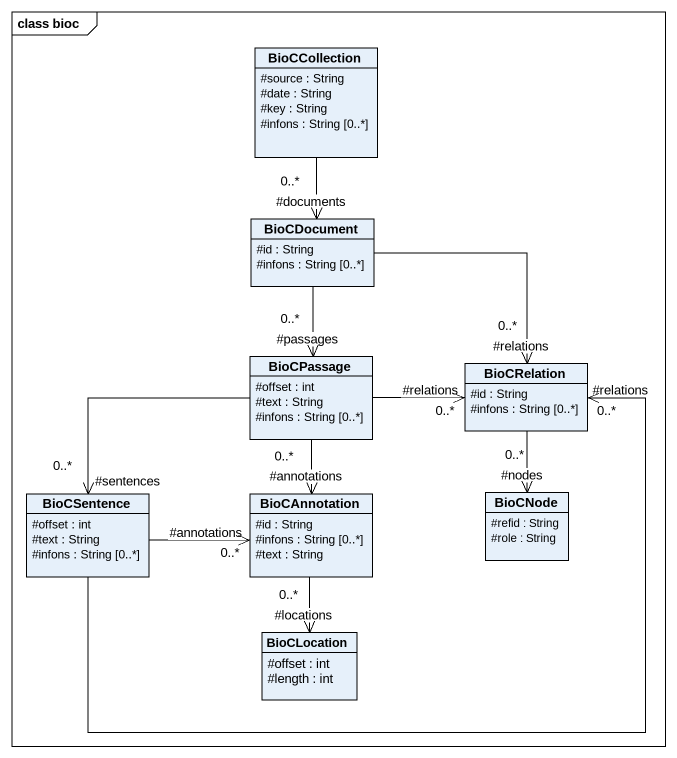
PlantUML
@startuml
mainframe class bioc
hide circle
hide empty members
skinparam classAttributeIconSize 0
class BioCCollection {
  #source : String
  #date : String
  #key : String
  #infons : String [0..*]
}
class BioCDocument {
  #id : String
  #infons : String [0..*]
}
class BioCPassage {
  #offset : int
  #text : String
  #infons : String [0..*]
}
class BioCRelation {
  #id : String
  #infons : String [0..*]
}
class BioCSentence {
  #offset : int
  #text : String
  #infons : String [0..*]
}
class BioCAnnotation {
  #id : String
  #infons : String [0..*]
  #text : String
}
class BioCNode {
  #refid : String
  #role : String
}
class BioCLocation {
  #offset : int
  #length : int
}
BioCDocument "#documents\n0..*" <-up- BioCCollection
BioCPassage "#passages\n0..*" <-up- BioCDocument
BioCRelation "#relations\n0..*" <-up- BioCDocument
BioCRelation "#relations\n0..*" <-left- BioCPassage
BioCRelation "#relations\n0..*" <-left- BioCSentence
BioCSentence "#sentences\n0..*" <-up- BioCPassage
BioCAnnotation "#annotations\n0..*" <-up- BioCPassage
BioCAnnotation "#annotations\n0..*" <-left- BioCSentence
BioCNode "#nodes\n0..*" <-up- BioCRelation
BioCLocation "#locations\n0..*" <-up- BioCAnnotation
@enduml
